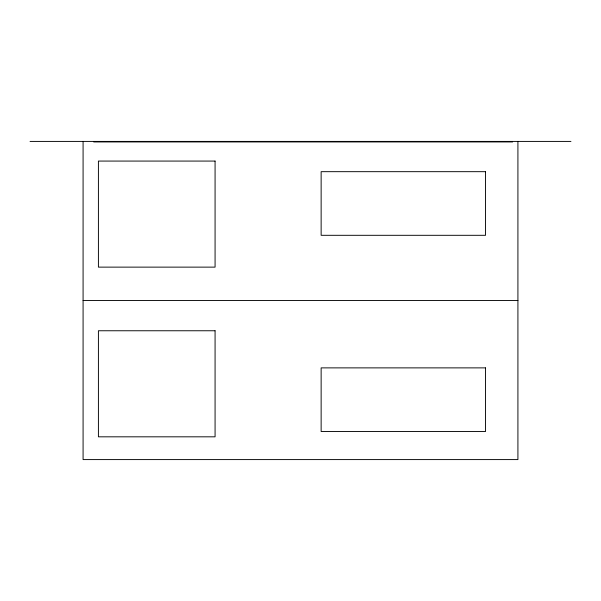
<?xml version="1.0" encoding="UTF-8"?>
<svg xmlns="http://www.w3.org/2000/svg" width="601" height="601" viewBox="0 0 601 601"><rect width="100%" height="100%" fill="white"/><g stroke="black" fill="none" stroke-linecap="round" stroke-linejoin="round"><path stroke-width="0.9" d="M30.05 141.415L570.95 141.415M93.688 141.941L512.615 141.941M83.081 300.5L517.919 300.5M517.919 141.415L517.919 459.585L83.081 459.585L83.081 141.415M215.075 161.068L98.414 161.068L98.414 267.129L215.075 267.129L215.075 161.068M485.525 171.676L321.137 171.676L321.137 235.307L485.525 235.307L485.525 171.676M215.075 330.76L98.414 330.76L98.414 436.822L215.075 436.822L215.075 330.76M485.525 367.88L321.137 367.88L321.137 431.518L485.525 431.518L485.525 367.88"/></g></svg>
